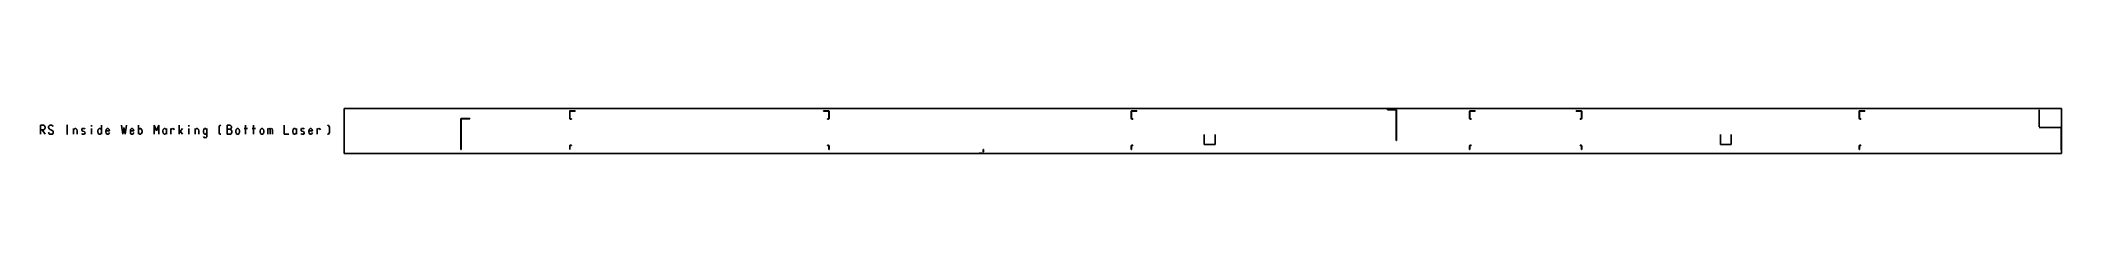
# Model space of a CAD drawing. Header units: metres. Extents: x -568 to -120, y 69 to 79.
import ezdxf

# ---------------------------------------------------------------- set-up
doc = ezdxf.new("R2010")
doc.units = ezdxf.units.M

msp = doc.modelspace()

# ---------------------------------------------------------------- linework, layer by layer
at = {"layer": 'Info', "color": 11, "linetype": 'CONTINUOUS'}
for p, q in [((-568.05, 73.47), (-568.05, 75.47)), ((-568.05, 75.47), (-567.38, 75.47)), ((-567.38, 74.47), (-568.05, 74.47)), ((-567.63, 74.47), (-567, 73.47)), ((-567.38, 75.47), (-567.25, 75.43)), ((-567.25, 74.51), (-567.38, 74.47)), ((-567.25, 75.43), (-567.13, 75.36)), ((-567.13, 74.58), (-567.25, 74.51)), ((-567.13, 75.36), (-567.05, 75.22)), ((-567.05, 74.72), (-567.13, 74.58)), ((-567.05, 75.22), (-567.01, 75.06)), ((-567.01, 74.88), (-567.05, 74.72)), ((-567.01, 75.06), (-567.01, 74.88)), ((-566.22, 75.24), (-566.25, 75.12)), ((-566.25, 75.12), (-566.25, 74.97)), ((-566.25, 74.97), (-566.22, 74.83)), ((-566.22, 73.77), (-566.24, 73.92)), ((-566.14, 75.37), (-566.22, 75.24)), ((-566.22, 74.83), (-566.14, 74.72)), ((-566.17, 73.64), (-566.22, 73.77)), ((-566.08, 73.54), (-566.17, 73.64)), ((-566.05, 75.44), (-566.14, 75.37)), ((-566.14, 74.72), (-566.04, 74.64)), ((-565.99, 73.49), (-566.08, 73.54)), ((-565.93, 75.47), (-566.05, 75.44)), ((-566.04, 74.64), (-565.42, 74.34)), ((-565.88, 73.47), (-565.99, 73.49)), ((-565.58, 75.47), (-565.93, 75.47)), ((-565.52, 73.47), (-565.88, 73.47)), ((-565.47, 75.44), (-565.58, 75.47)), ((-565.41, 73.49), (-565.52, 73.47)), ((-565.37, 75.39), (-565.47, 75.44)), ((-565.42, 74.34), (-565.32, 74.26)), ((-565.32, 73.57), (-565.41, 73.49)), ((-565.29, 75.29), (-565.37, 75.39)), ((-565.32, 74.26), (-565.24, 74.14)), ((-565.24, 73.69), (-565.32, 73.57)), ((-565.23, 75.17), (-565.29, 75.29)), ((-565.24, 74.14), (-565.2, 74.01)), ((-565.2, 73.83), (-565.24, 73.69)), ((-565.2, 74.01), (-565.2, 73.83)), ((-562.22, 75.47), (-562.03, 75.47)), ((-562.22, 73.47), (-562.03, 73.47)), ((-562.13, 75.47), (-562.13, 73.47)), ((-560.72, 74.77), (-560.72, 73.47)), ((-560.72, 74.24), (-560.65, 74.56)), ((-560.65, 74.56), (-560.45, 74.74)), ((-560.45, 74.74), (-560.21, 74.74)), ((-560.21, 74.74), (-560.01, 74.56)), ((-560.01, 74.56), (-559.93, 74.24)), ((-559.93, 74.24), (-559.93, 73.47)), ((-558.87, 74.59), (-558.88, 74.42)), ((-558.88, 74.42), (-558.82, 74.27)), ((-558.78, 74.72), (-558.87, 74.59)), ((-558.78, 73.52), (-558.87, 73.66)), ((-558.82, 74.27), (-558.72, 74.18)), ((-558.66, 74.77), (-558.78, 74.72)), ((-558.65, 73.47), (-558.78, 73.52)), ((-558.72, 74.18), (-558.34, 74.06)), ((-558.41, 74.77), (-558.66, 74.77)), ((-558.4, 73.47), (-558.65, 73.47)), ((-558.28, 74.72), (-558.41, 74.77)), ((-558.27, 73.52), (-558.4, 73.47)), ((-558.34, 74.06), (-558.24, 73.97)), ((-558.2, 74.59), (-558.28, 74.72)), ((-558.19, 73.64), (-558.27, 73.52)), ((-558.24, 73.97), (-558.17, 73.82)), ((-558.17, 73.82), (-558.19, 73.64)), ((-556.73, 75.47), (-556.73, 75.17)), ((-556.73, 74.77), (-556.73, 73.47)), ((-555.25, 74.56), (-555.32, 74.24)), ((-555.32, 74.24), (-555.32, 73.99)), ((-555.32, 73.99), (-555.25, 73.68)), ((-555.05, 74.74), (-555.25, 74.56)), ((-555.25, 73.68), (-555.05, 73.49)), ((-554.81, 74.74), (-555.05, 74.74)), ((-555.05, 73.49), (-554.81, 73.49)), ((-554.61, 74.56), (-554.81, 74.74)), ((-554.81, 73.49), (-554.61, 73.68)), ((-554.53, 74.24), (-554.61, 74.56)), ((-554.61, 73.68), (-554.53, 73.99)), ((-554.53, 73.47), (-554.53, 75.47)), ((-553.45, 74.56), (-553.52, 74.24)), ((-553.52, 73.99), (-553.52, 74.24)), ((-553.52, 74.24), (-552.73, 74.24)), ((-553.46, 73.71), (-553.52, 73.99)), ((-553.3, 73.52), (-553.46, 73.71)), ((-553.25, 74.74), (-553.45, 74.56)), ((-553.07, 73.47), (-553.3, 73.52)), ((-553.01, 74.74), (-553.25, 74.74)), ((-552.87, 73.59), (-553.07, 73.47)), ((-552.81, 74.56), (-553.01, 74.74)), ((-552.75, 73.84), (-552.87, 73.59)), ((-552.73, 74.24), (-552.81, 74.56)), ((-550.05, 75.47), (-549.79, 73.47)), ((-549.79, 73.47), (-549.53, 74.97)), ((-549.53, 74.97), (-549.27, 73.47)), ((-549.27, 73.47), (-549, 75.47)), ((-548.05, 74.56), (-548.12, 74.24)), ((-548.12, 73.99), (-548.12, 74.24)), ((-548.12, 74.24), (-547.33, 74.24)), ((-548.06, 73.71), (-548.12, 73.99)), ((-547.9, 73.52), (-548.06, 73.71)), ((-547.85, 74.74), (-548.05, 74.56)), ((-547.67, 73.47), (-547.9, 73.52)), ((-547.61, 74.74), (-547.85, 74.74)), ((-547.47, 73.59), (-547.67, 73.47)), ((-547.41, 74.56), (-547.61, 74.74)), ((-547.35, 73.84), (-547.47, 73.59)), ((-547.33, 74.24), (-547.41, 74.56)), ((-546.32, 75.47), (-546.32, 73.47)), ((-546.25, 74.56), (-546.32, 74.24)), ((-546.32, 73.99), (-546.25, 73.68)), ((-546.05, 74.74), (-546.25, 74.56)), ((-546.25, 73.68), (-546.05, 73.49)), ((-545.81, 74.74), (-546.05, 74.74)), ((-546.05, 73.49), (-545.81, 73.49)), ((-545.61, 74.56), (-545.81, 74.74)), ((-545.81, 73.49), (-545.61, 73.68)), ((-545.53, 74.24), (-545.61, 74.56)), ((-545.61, 73.68), (-545.53, 73.99)), ((-545.53, 73.99), (-545.53, 74.24)), ((-542.85, 73.47), (-542.85, 75.47)), ((-542.85, 75.47), (-542.33, 74.22)), ((-542.33, 74.22), (-541.8, 75.47)), ((-541.8, 75.47), (-541.8, 73.47)), ((-540.85, 74.54), (-540.92, 74.23)), ((-540.92, 74.23), (-540.92, 74.02)), ((-540.92, 74.02), (-540.85, 73.69)), ((-540.64, 74.74), (-540.85, 74.54)), ((-540.85, 73.69), (-540.64, 73.49)), ((-540.39, 74.74), (-540.64, 74.74)), ((-540.64, 73.49), (-540.39, 73.49)), ((-540.18, 74.54), (-540.39, 74.74)), ((-540.39, 73.49), (-540.18, 73.69)), ((-540.11, 74.23), (-540.18, 74.54)), ((-540.18, 73.69), (-540.11, 74.02)), ((-540.11, 73.47), (-540.11, 74.77)), ((-539.12, 74.77), (-539.12, 73.47)), ((-539.12, 74.24), (-539.07, 74.52)), ((-539.07, 74.52), (-538.92, 74.71)), ((-538.92, 74.71), (-538.71, 74.77)), ((-538.71, 74.77), (-538.51, 74.68)), ((-538.51, 74.68), (-538.37, 74.47)), ((-537.32, 75.47), (-537.32, 73.47)), ((-536.53, 74.77), (-537.32, 73.82)), ((-537.05, 74.16), (-536.53, 73.47)), ((-535.13, 75.47), (-535.13, 75.17)), ((-535.13, 74.77), (-535.13, 73.47)), ((-533.72, 74.77), (-533.72, 73.47)), ((-533.72, 74.24), (-533.65, 74.56)), ((-533.65, 74.56), (-533.45, 74.74)), ((-533.45, 74.74), (-533.21, 74.74)), ((-533.21, 74.74), (-533.01, 74.56)), ((-533.01, 74.56), (-532.93, 74.24)), ((-532.93, 74.24), (-532.93, 73.47)), ((-531.85, 74.56), (-531.92, 74.24)), ((-531.92, 74.24), (-531.92, 73.99)), ((-531.92, 73.99), (-531.85, 73.68)), ((-531.74, 72.76), (-531.88, 72.97)), ((-531.65, 74.74), (-531.85, 74.56)), ((-531.85, 73.68), (-531.65, 73.49)), ((-531.55, 72.67), (-531.74, 72.76)), ((-531.41, 74.74), (-531.65, 74.74)), ((-531.65, 73.49), (-531.41, 73.49)), ((-531.34, 72.73), (-531.55, 72.67)), ((-531.21, 74.56), (-531.41, 74.74)), ((-531.41, 73.49), (-531.21, 73.68)), ((-531.19, 72.92), (-531.34, 72.73)), ((-531.13, 74.24), (-531.21, 74.56)), ((-531.21, 73.68), (-531.13, 73.99)), ((-531.13, 73.19), (-531.19, 72.92)), ((-531.13, 74.77), (-531.13, 73.19)), ((-528.41, 75.22), (-528.45, 74.97)), ((-528.45, 74.97), (-528.45, 73.97)), ((-528.45, 73.97), (-528.41, 73.72)), ((-528.27, 75.41), (-528.41, 75.22)), ((-528.41, 73.72), (-528.27, 73.53)), ((-528.08, 75.47), (-528.27, 75.41)), ((-528.27, 73.53), (-528.08, 73.47)), ((-526.65, 73.47), (-526.65, 75.47)), ((-526.65, 75.47), (-526.02, 75.47)), ((-526.65, 74.59), (-526.02, 74.59)), ((-526.02, 73.47), (-526.65, 73.47)), ((-526.02, 75.47), (-525.91, 75.44)), ((-525.91, 74.63), (-526.02, 74.59)), ((-526.02, 74.59), (-525.88, 74.56)), ((-525.88, 73.51), (-526.02, 73.47)), ((-525.91, 75.44), (-525.82, 75.37)), ((-525.82, 74.71), (-525.91, 74.63)), ((-525.88, 74.56), (-525.75, 74.46)), ((-525.75, 73.59), (-525.88, 73.51)), ((-525.82, 75.37), (-525.74, 75.24)), ((-525.74, 74.82), (-525.82, 74.71)), ((-525.75, 74.46), (-525.66, 74.31)), ((-525.66, 73.74), (-525.75, 73.59)), ((-525.74, 75.24), (-525.71, 75.11)), ((-525.71, 74.96), (-525.74, 74.82)), ((-525.71, 75.11), (-525.71, 74.96)), ((-525.66, 74.31), (-525.61, 74.13)), ((-525.61, 73.93), (-525.66, 73.74)), ((-525.61, 74.13), (-525.61, 73.93)), ((-524.65, 74.56), (-524.72, 74.24)), ((-524.72, 74.24), (-524.72, 73.99)), ((-524.72, 73.99), (-524.65, 73.68)), ((-524.45, 74.74), (-524.65, 74.56)), ((-524.65, 73.68), (-524.45, 73.49)), ((-524.21, 74.74), (-524.45, 74.74)), ((-524.45, 73.49), (-524.21, 73.49)), ((-524.01, 74.56), (-524.21, 74.74)), ((-524.21, 73.49), (-524.01, 73.68)), ((-523.93, 74.24), (-524.01, 74.56)), ((-524.01, 73.68), (-523.93, 73.99)), ((-523.93, 73.99), (-523.93, 74.24)), ((-522.92, 74.77), (-522.15, 74.77)), ((-522.62, 73.47), (-522.62, 75.47)), ((-521.12, 74.77), (-520.35, 74.77)), ((-520.82, 73.47), (-520.82, 75.47)), ((-519.25, 74.56), (-519.32, 74.24)), ((-519.32, 74.24), (-519.32, 73.99)), ((-519.32, 73.99), (-519.25, 73.68)), ((-519.05, 74.74), (-519.25, 74.56)), ((-519.25, 73.68), (-519.05, 73.49)), ((-518.81, 74.74), (-519.05, 74.74)), ((-519.05, 73.49), (-518.81, 73.49)), ((-518.61, 74.56), (-518.81, 74.74)), ((-518.81, 73.49), (-518.61, 73.68)), ((-518.53, 74.24), (-518.61, 74.56)), ((-518.61, 73.68), (-518.53, 73.99)), ((-518.53, 73.99), (-518.53, 74.24)), ((-517.65, 74.77), (-517.65, 73.47)), ((-517.65, 74.42), (-517.58, 74.67)), ((-517.58, 74.67), (-517.39, 74.77)), ((-517.39, 74.77), (-517.2, 74.67)), ((-517.2, 74.67), (-517.13, 74.42)), ((-517.13, 74.42), (-517.05, 74.67)), ((-517.13, 74.42), (-517.13, 73.47)), ((-517.05, 74.67), (-516.87, 74.77)), ((-516.87, 74.77), (-516.68, 74.67)), ((-516.68, 74.67), (-516.6, 74.42)), ((-516.6, 74.42), (-516.6, 73.47)), ((-514.05, 75.47), (-514.05, 73.47)), ((-514.05, 73.47), (-513, 73.47)), ((-512.05, 74.54), (-512.12, 74.23)), ((-512.12, 74.23), (-512.12, 74.02)), ((-512.12, 74.02), (-512.05, 73.69)), ((-511.84, 74.74), (-512.05, 74.54)), ((-512.05, 73.69), (-511.84, 73.49)), ((-511.59, 74.74), (-511.84, 74.74)), ((-511.84, 73.49), (-511.59, 73.49)), ((-511.38, 74.54), (-511.59, 74.74)), ((-511.59, 73.49), (-511.38, 73.69)), ((-511.31, 74.23), (-511.38, 74.54)), ((-511.38, 73.69), (-511.31, 74.02)), ((-511.31, 73.47), (-511.31, 74.77)), ((-510.27, 74.59), (-510.28, 74.42)), ((-510.28, 74.42), (-510.22, 74.27)), ((-510.18, 74.72), (-510.27, 74.59)), ((-510.18, 73.52), (-510.27, 73.66)), ((-510.22, 74.27), (-510.12, 74.18)), ((-510.06, 74.77), (-510.18, 74.72)), ((-510.05, 73.47), (-510.18, 73.52)), ((-510.12, 74.18), (-509.74, 74.06)), ((-509.81, 74.77), (-510.06, 74.77)), ((-509.8, 73.47), (-510.05, 73.47)), ((-509.68, 74.72), (-509.81, 74.77)), ((-509.67, 73.52), (-509.8, 73.47)), ((-509.74, 74.06), (-509.64, 73.97)), ((-509.6, 74.59), (-509.68, 74.72)), ((-509.59, 73.64), (-509.67, 73.52)), ((-509.64, 73.97), (-509.57, 73.82)), ((-509.57, 73.82), (-509.59, 73.64)), ((-508.45, 74.56), (-508.52, 74.24)), ((-508.52, 73.99), (-508.52, 74.24)), ((-508.52, 74.24), (-507.73, 74.24)), ((-508.46, 73.71), (-508.52, 73.99)), ((-508.3, 73.52), (-508.46, 73.71)), ((-508.25, 74.74), (-508.45, 74.56)), ((-508.07, 73.47), (-508.3, 73.52)), ((-508.01, 74.74), (-508.25, 74.74)), ((-507.87, 73.59), (-508.07, 73.47)), ((-507.81, 74.56), (-508.01, 74.74)), ((-507.75, 73.84), (-507.87, 73.59)), ((-507.73, 74.24), (-507.81, 74.56)), ((-506.72, 74.77), (-506.72, 73.47)), ((-506.72, 74.24), (-506.67, 74.52)), ((-506.67, 74.52), (-506.52, 74.71)), ((-506.52, 74.71), (-506.31, 74.77)), ((-506.31, 74.77), (-506.11, 74.68)), ((-506.11, 74.68), (-505.97, 74.47)), ((-504.38, 75.47), (-504.19, 75.41)), ((-504.19, 73.53), (-504.38, 73.47)), ((-504.19, 75.41), (-504.05, 75.22)), ((-504.05, 73.72), (-504.19, 73.53)), ((-504.05, 75.22), (-504, 74.97)), ((-504, 73.97), (-504.05, 73.72)), ((-504, 74.97), (-504, 73.97))]:
    msp.add_line(p, q, dxfattribs=at)
at = {"layer": 'Info', "color": 7, "linetype": 'CONTINUOUS'}
for p, q in [((-310.04, 73.4), (-310.04, 71.2)), ((-307.64, 73.4), (-307.64, 71.2)), ((-195.61, 73.4), (-195.61, 71.2)), ((-195.61, 73.4), (-195.61, 71.2)), ((-193.21, 73.4), (-193.21, 71.2)), ((-193.21, 73.4), (-193.21, 71.2)), ((-307.64, 71.2), (-310.04, 71.2)), ((-193.21, 71.2), (-195.61, 71.2)), ((-193.21, 71.2), (-195.61, 71.2))]:
    msp.add_line(p, q, dxfattribs=at)
at = {"layer": 'REFERENCEBEAM', "color": 9, "linetype": 'CONTINUOUS'}
for p, q in [((-500.72, 79.2), (-500.72, 79.06)), ((-119.97, 79.2), (-500.72, 79.2)), ((-500.72, 79.06), (-500.72, 78.98)), ((-500.72, 78.98), (-500.72, 78.76)), ((-500.72, 78.76), (-500.72, 69.2)), ((-119.97, 79.2), (-119.97, 79.06)), ((-119.97, 79.06), (-119.97, 78.98)), ((-119.97, 78.98), (-119.97, 78.76)), ((-119.97, 78.76), (-119.97, 69.64)), ((-119.97, 69.2), (-500.72, 69.2)), ((-119.97, 69.64), (-119.97, 69.42)), ((-119.97, 69.42), (-119.97, 69.34)), ((-119.97, 69.34), (-119.97, 69.2))]:
    msp.add_line(p, q, dxfattribs=at)
at = {"layer": 'RSBEAMINSIDELASERMARK', "color": 7, "linetype": 'CONTINUOUS'}
for p, q in [((-474.87, 76.81), (-474.87, 70.08)), ((-474.8, 70.08), (-474.8, 76.81)), ((-472.87, 76.95), (-474.73, 76.95)), ((-474.73, 76.88), (-472.87, 76.88)), ((-472.87, 76.88), (-472.87, 76.95)), ((-450.72, 78.58), (-450.72, 77.02)), ((-450.66, 77.02), (-450.66, 78.58)), ((-449.47, 78.7), (-450.6, 78.7)), ((-450.6, 78.64), (-449.47, 78.64)), ((-450.34, 76.92), (-450.56, 76.92)), ((-450.56, 76.86), (-450.34, 76.86)), ((-450.34, 76.86), (-450.34, 76.92)), ((-449.47, 78.64), (-449.47, 78.7)), ((-394.47, 78.7), (-394.47, 78.64)), ((-393.34, 78.7), (-394.47, 78.7)), ((-394.47, 78.64), (-393.34, 78.64)), ((-393.59, 76.92), (-393.59, 76.86)), ((-393.37, 76.92), (-393.59, 76.92)), ((-393.59, 76.86), (-393.37, 76.86)), ((-393.28, 78.58), (-393.28, 77.02)), ((-393.22, 77.02), (-393.22, 78.58)), ((-326.22, 78.58), (-326.22, 77.02)), ((-326.16, 77.02), (-326.16, 78.58)), ((-324.97, 78.7), (-326.1, 78.7)), ((-326.1, 78.64), (-324.97, 78.64)), ((-325.84, 76.92), (-326.06, 76.92)), ((-326.06, 76.86), (-325.84, 76.86)), ((-325.84, 76.86), (-325.84, 76.92)), ((-324.97, 78.64), (-324.97, 78.7)), ((-269.39, 78.95), (-269.39, 78.88)), ((-267.53, 78.95), (-269.39, 78.95)), ((-269.39, 78.88), (-267.53, 78.88)), ((-267.47, 78.81), (-267.47, 72.08)), ((-267.39, 72.08), (-267.39, 78.81)), ((-251.22, 78.58), (-251.22, 77.02)), ((-251.16, 77.02), (-251.16, 78.58)), ((-249.97, 78.7), (-251.1, 78.7)), ((-251.1, 78.64), (-249.97, 78.64)), ((-250.84, 76.92), (-251.06, 76.92)), ((-251.06, 76.86), (-250.84, 76.86)), ((-250.84, 76.86), (-250.84, 76.92)), ((-249.97, 78.64), (-249.97, 78.7)), ((-227.59, 78.7), (-227.59, 78.64)), ((-226.47, 78.7), (-227.59, 78.7)), ((-227.59, 78.64), (-226.47, 78.64)), ((-226.72, 76.92), (-226.72, 76.86)), ((-226.5, 76.92), (-226.72, 76.92)), ((-226.72, 76.86), (-226.5, 76.86)), ((-226.4, 78.58), (-226.4, 77.02)), ((-226.34, 77.02), (-226.34, 78.58)), ((-164.84, 78.58), (-164.84, 77.02)), ((-164.78, 77.02), (-164.78, 78.58)), ((-163.59, 78.7), (-164.72, 78.7)), ((-164.72, 78.64), (-163.59, 78.64)), ((-164.47, 76.92), (-164.69, 76.92)), ((-164.69, 76.86), (-164.47, 76.86)), ((-164.47, 76.86), (-164.47, 76.92)), ((-163.59, 78.64), (-163.59, 78.7)), ((-124.97, 78.89), (-124.97, 75.14)), ((-267.47, 72.08), (-267.39, 72.08)), ((-120.01, 75.01), (-124.97, 75.01)), ((-119.97, 74.88), (-120.04, 74.88)), ((-120.04, 74.88), (-120.04, 70)), ((-119.97, 70), (-119.97, 74.88)), ((-474.87, 70.08), (-474.8, 70.08)), ((-450.72, 70.88), (-450.72, 70.08)), ((-450.72, 70.08), (-450.66, 70.08)), ((-450.66, 70.08), (-450.66, 70.88)), ((-450.34, 71.04), (-450.56, 71.04)), ((-450.56, 70.98), (-450.34, 70.98)), ((-450.34, 70.98), (-450.34, 71.04)), ((-393.37, 71.04), (-393.59, 71.04)), ((-393.59, 71.04), (-393.59, 70.98)), ((-393.59, 70.98), (-393.37, 70.98)), ((-393.28, 70.88), (-393.28, 70.08)), ((-393.28, 70.08), (-393.22, 70.08)), ((-393.22, 70.08), (-393.22, 70.88)), ((-359.97, 69.29), (-359.97, 69.2)), ((-359.12, 69.29), (-359.97, 69.29)), ((-359.97, 69.2), (-359.12, 69.2)), ((-359.1, 69.2), (-359.11, 69.29)), ((-359.06, 70.08), (-359.06, 69.58)), ((-358.97, 70.08), (-359.06, 70.08)), ((-359.06, 69.58), (-358.97, 69.58)), ((-358.97, 69.58), (-358.97, 70.08)), ((-326.22, 70.88), (-326.22, 70.08)), ((-326.22, 70.08), (-326.16, 70.08)), ((-326.16, 70.08), (-326.16, 70.88)), ((-325.84, 71.04), (-326.06, 71.04)), ((-326.06, 70.98), (-325.84, 70.98)), ((-325.84, 70.98), (-325.84, 71.04)), ((-251.22, 70.88), (-251.22, 70.08)), ((-251.22, 70.08), (-251.16, 70.08)), ((-251.16, 70.08), (-251.16, 70.88)), ((-250.84, 71.04), (-251.06, 71.04)), ((-251.06, 70.98), (-250.84, 70.98)), ((-250.84, 70.98), (-250.84, 71.04)), ((-226.5, 71.04), (-226.72, 71.04)), ((-226.72, 71.04), (-226.72, 70.98)), ((-226.72, 70.98), (-226.5, 70.98)), ((-226.4, 70.88), (-226.4, 70.08)), ((-226.4, 70.08), (-226.34, 70.08)), ((-226.34, 70.08), (-226.34, 70.88)), ((-164.84, 70.88), (-164.84, 70.08)), ((-164.84, 70.08), (-164.78, 70.08)), ((-164.78, 70.08), (-164.78, 70.88)), ((-164.47, 71.04), (-164.69, 71.04)), ((-164.69, 70.98), (-164.47, 70.98)), ((-164.47, 70.98), (-164.47, 71.04)), ((-120.04, 70), (-119.97, 70))]:
    msp.add_line(p, q, dxfattribs=at)
at = {"layer": 'RSBEAMINSIDELASERMARK', "color": 9, "linetype": 'CONTINUOUS'}
for p, q in [((-119.97, 69.64), (-119.97, 69.42)), ((-119.97, 69.42), (-119.97, 69.34)), ((-119.97, 69.34), (-119.97, 69.2))]:
    msp.add_line(p, q, dxfattribs=at)
at = {"layer": 'RSBEAMINSIDELASERMARK', "color": 7, "linetype": 'CONTINUOUS'}
for centre, radius, start, end in [((-474.73, 76.81), 0.137, 90, 180), ((-474.73, 76.81), 0.062, 90, 180), ((-450.6, 78.58), 0.122, 90, 180), ((-450.56, 77.02), 0.154, 180, 270), ((-450.6, 78.58), 0.062, 90, 180), ((-450.56, 77.02), 0.094, 180, 270), ((-393.37, 77.02), 0.154, 270, 360), ((-393.37, 77.02), 0.094, 270, 360), ((-393.34, 78.58), 0.122, 0, 90), ((-393.34, 78.58), 0.062, 0, 90), ((-326.1, 78.58), 0.122, 90, 180), ((-326.06, 77.02), 0.154, 180, 270), ((-326.1, 78.58), 0.062, 90, 180), ((-326.06, 77.02), 0.094, 180, 270), ((-267.53, 78.81), 0.137, 0, 90), ((-267.53, 78.81), 0.062, 0, 90), ((-251.1, 78.58), 0.122, 90, 180), ((-251.06, 77.02), 0.154, 180, 270), ((-251.1, 78.58), 0.062, 90, 180), ((-251.06, 77.02), 0.094, 180, 270), ((-226.5, 77.02), 0.154, 270, 360), ((-226.5, 77.02), 0.094, 270, 360), ((-226.47, 78.58), 0.122, 0, 90), ((-226.47, 78.58), 0.062, 0, 90), ((-164.72, 78.58), 0.122, 90, 180), ((-164.69, 77.02), 0.154, 180, 270), ((-164.72, 78.58), 0.062, 90, 180), ((-164.69, 77.02), 0.094, 180, 270), ((-450.56, 70.88), 0.154, 90, 180), ((-450.56, 70.88), 0.094, 90, 180), ((-393.37, 70.88), 0.154, 0, 90), ((-393.37, 70.88), 0.094, 0, 90), ((-359.12, 69.35), 0.0625, 270, 278.7199), ((-359.12, 69.35), 0.152, 270, 278.7199), ((-326.06, 70.88), 0.154, 90, 180), ((-326.06, 70.88), 0.094, 90, 180), ((-251.06, 70.88), 0.154, 90, 180), ((-251.06, 70.88), 0.094, 90, 180), ((-226.5, 70.88), 0.154, 0, 90), ((-226.5, 70.88), 0.094, 0, 90), ((-164.69, 70.88), 0.154, 90, 180), ((-164.69, 70.88), 0.094, 90, 180)]:
    msp.add_arc(centre, radius, start, end, dxfattribs=at)

doc.saveas('drawing.dxf')
